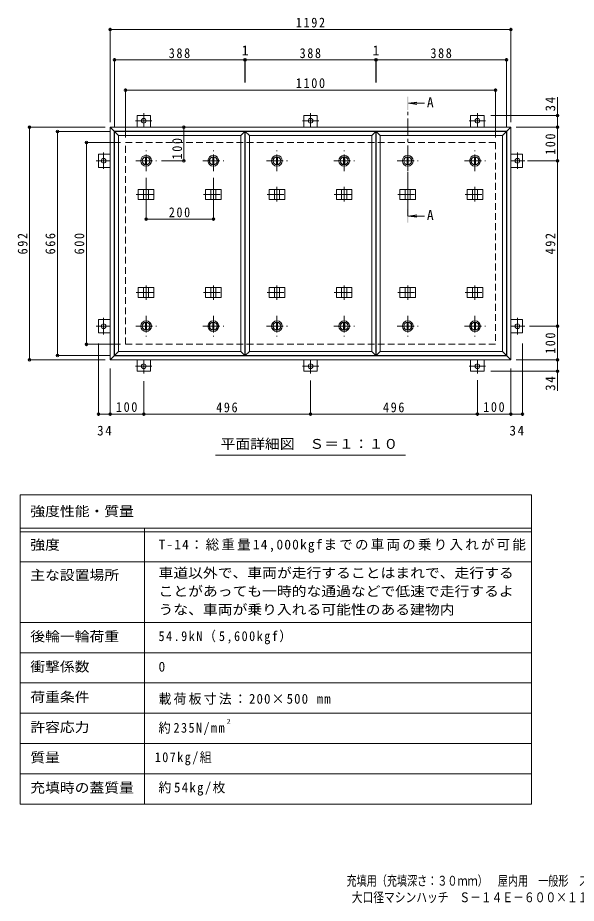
# Model space of a CAD drawing. Units: millimetres at full size, sheet at 1:10. Extents: x -1770 to 1949, y -1353 to 1281.
# Drawn here: x -1770 to -109, y -1353 to 1281 of the extents above; entities that cross this region are included whole.
import ezdxf
from ezdxf.enums import TextEntityAlignment as Align

# ---------------------------------------------------------------- set-up
doc = ezdxf.new("R2010")
doc.units = ezdxf.units.MM
doc.header["$LTSCALE"] = 10
doc.header["$PDMODE"] = 32
doc.header["$PDSIZE"] = 8
doc.linetypes.add('CHAIN1', pattern=[8, 5, -1, 1, -1])
doc.linetypes.add('DASHED2', pattern=[3, 2, -1])
for name, color, linetype, lineweight in [('0-1_躯体', 2, 'DASHED2', 9), ('0-2_仕上', 4, 'Continuous', 9), ('0-3_建具', 4, 'Continuous', 9), ('0-5_寸法', 4, 'Continuous', 9), ('0-C', 2, 'Continuous', 9), ('0-E', 3, 'Continuous', 9), ('0-F', 7, 'Continuous', 9), ('F-5_F-5ﾚｲﾔ', 7, 'Continuous', 9), ('F-F_F-Fﾚｲﾔ', 2, 'Continuous', 9)]:
    doc.layers.add(name, color=color, linetype=linetype, lineweight=lineweight)
doc.styles.add('ＭＳ ゴシック', font='')
doc.styles.get('ＭＳ ゴシック').set_extended_font_data('MS Gothic')

msp = doc.modelspace()

# ---------------------------------------------------------------- linework, layer by layer
at = {"layer": '0-1_躯体'}
for p, q in [((-1449.65, 309.27), (-1449.65, 909.27)), ((-1449.65, 909.27), (-349.65, 909.27)), ((-349.65, 909.27), (-349.65, 309.27)), ((-349.65, 309.27), (-1449.65, 309.27))]:
    msp.add_line(p, q, dxfattribs=at)
at = {"layer": '0-2_仕上'}
for p, q in [((-1482.65, 276.27), (-1482.65, 942.27)), ((-1482.65, 942.27), (-1094.65, 942.27)), ((-1106.65, 288.27), (-1106.65, 930.27)), ((-1094.65, 276.27), (-1094.65, 942.27)), ((-1093.65, 276.27), (-1093.65, 942.27)), ((-1093.65, 942.27), (-705.65, 942.27)), ((-717.65, 288.27), (-717.65, 930.27)), ((-705.65, 276.27), (-705.65, 942.27)), ((-704.65, 276.27), (-704.65, 942.27)), ((-704.65, 942.27), (-316.65, 942.27)), ((-328.65, 288.27), (-328.65, 930.27)), ((-316.65, 276.27), (-316.65, 942.27))]:
    msp.add_line(p, q, dxfattribs=at)
for points in [[(-1470.65, 288.27), (-1470.65, 930.27), (-1482.65, 942.27)], [(-1470.65, 930.27), (-1106.65, 930.27), (-1094.65, 942.27)], [(-1081.65, 288.27), (-1081.65, 930.27), (-1093.65, 942.27)], [(-1081.65, 930.27), (-717.65, 930.27), (-705.65, 942.27)], [(-692.65, 288.27), (-692.65, 930.27), (-704.65, 942.27)], [(-692.65, 930.27), (-328.65, 930.27), (-316.65, 942.27)], [(-1470.65, 288.27), (-1482.65, 276.27), (-1094.65, 276.27)], [(-1470.65, 288.27), (-1106.65, 288.27), (-1094.65, 276.27)], [(-1081.65, 288.27), (-1093.65, 276.27), (-705.65, 276.27)], [(-1081.65, 288.27), (-717.65, 288.27), (-705.65, 276.27)], [(-692.65, 288.27), (-704.65, 276.27), (-316.65, 276.27)], [(-692.65, 288.27), (-328.65, 288.27), (-316.65, 276.27)]]:
    msp.add_lwpolyline(points, dxfattribs=at)
at = {"layer": '0-3_建具', "color": 2}
for p, q in [((-1495.65, 955.27), (-1483.65, 943.27)), ((-1495.65, 263.27), (-1495.65, 955.27)), ((-1495.65, 955.27), (-303.65, 955.27)), ((-315.65, 943.27), (-303.65, 955.27)), ((-303.65, 955.27), (-303.65, 263.27)), ((-1483.65, 275.27), (-1483.65, 943.27)), ((-1483.65, 943.27), (-315.65, 943.27)), ((-315.65, 275.27), (-315.65, 943.27)), ((-1483.65, 275.27), (-1495.65, 263.27)), ((-315.65, 275.27), (-1483.65, 275.27)), ((-315.65, 275.27), (-303.65, 263.27)), ((-303.65, 263.27), (-1495.65, 263.27))]:
    msp.add_line(p, q, dxfattribs=at)
at = {"layer": '0-3_建具'}
for p, q in [((-1411.74, 770.27), (-1411.74, 740.27)), ((-1411.74, 770.27), (-1365.56, 770.27)), ((-1396.15, 770.27), (-1396.15, 740.27)), ((-1381.15, 770.27), (-1381.15, 740.27)), ((-1365.56, 770.27), (-1365.56, 740.27)), ((-1211.74, 770.27), (-1211.74, 740.27)), ((-1211.74, 770.27), (-1165.56, 770.27)), ((-1196.15, 770.27), (-1196.15, 740.27)), ((-1181.15, 770.27), (-1181.15, 740.27)), ((-1165.56, 770.27), (-1165.56, 740.27)), ((-1022.74, 770.27), (-1022.74, 740.27)), ((-1022.74, 770.27), (-976.56, 770.27)), ((-1007.15, 770.27), (-1007.15, 740.27)), ((-992.15, 770.27), (-992.15, 740.27)), ((-976.56, 770.27), (-976.56, 740.27)), ((-822.74, 770.27), (-822.74, 740.27)), ((-822.74, 770.27), (-776.56, 770.27)), ((-807.15, 770.27), (-807.15, 740.27)), ((-792.15, 770.27), (-792.15, 740.27)), ((-776.56, 770.27), (-776.56, 740.27)), ((-633.74, 770.27), (-633.74, 740.27)), ((-633.74, 770.27), (-587.56, 770.27)), ((-618.15, 770.27), (-618.15, 740.27)), ((-603.15, 770.27), (-603.15, 740.27)), ((-587.56, 770.27), (-587.56, 740.27)), ((-433.74, 770.27), (-433.74, 740.27)), ((-433.74, 770.27), (-387.56, 770.27)), ((-418.15, 770.27), (-418.15, 740.27)), ((-403.15, 770.27), (-403.15, 740.27)), ((-387.56, 770.27), (-387.56, 740.27)), ((-1411.74, 740.27), (-1365.56, 740.27)), ((-1211.74, 740.27), (-1165.56, 740.27)), ((-1022.74, 740.27), (-976.56, 740.27)), ((-822.74, 740.27), (-776.56, 740.27)), ((-633.74, 740.27), (-587.56, 740.27)), ((-433.74, 740.27), (-387.56, 740.27)), ((-1411.74, 448.27), (-1411.74, 478.27)), ((-1411.74, 478.27), (-1365.56, 478.27)), ((-1396.15, 448.27), (-1396.15, 478.27)), ((-1381.15, 448.27), (-1381.15, 478.27)), ((-1365.56, 448.27), (-1365.56, 478.27)), ((-1211.74, 448.27), (-1211.74, 478.27)), ((-1211.74, 478.27), (-1165.56, 478.27)), ((-1196.15, 448.27), (-1196.15, 478.27)), ((-1181.15, 448.27), (-1181.15, 478.27)), ((-1165.56, 448.27), (-1165.56, 478.27)), ((-1022.74, 448.27), (-1022.74, 478.27)), ((-1022.74, 478.27), (-976.56, 478.27)), ((-1007.15, 448.27), (-1007.15, 478.27)), ((-992.15, 448.27), (-992.15, 478.27)), ((-976.56, 448.27), (-976.56, 478.27)), ((-822.74, 448.27), (-822.74, 478.27)), ((-822.74, 478.27), (-776.56, 478.27)), ((-807.15, 448.27), (-807.15, 478.27)), ((-792.15, 448.27), (-792.15, 478.27)), ((-776.56, 448.27), (-776.56, 478.27)), ((-633.74, 448.27), (-633.74, 478.27)), ((-633.74, 478.27), (-587.56, 478.27)), ((-618.15, 448.27), (-618.15, 478.27)), ((-603.15, 448.27), (-603.15, 478.27)), ((-587.56, 448.27), (-587.56, 478.27)), ((-433.74, 448.27), (-433.74, 478.27)), ((-433.74, 478.27), (-387.56, 478.27)), ((-418.15, 448.27), (-418.15, 478.27)), ((-403.15, 448.27), (-403.15, 478.27)), ((-387.56, 448.27), (-387.56, 478.27)), ((-1411.74, 448.27), (-1365.56, 448.27)), ((-1211.74, 448.27), (-1165.56, 448.27)), ((-1022.74, 448.27), (-976.56, 448.27)), ((-822.74, 448.27), (-776.56, 448.27)), ((-633.74, 448.27), (-587.56, 448.27)), ((-433.74, 448.27), (-387.56, 448.27))]:
    msp.add_line(p, q, dxfattribs=at)
at = {"layer": '0-3_建具', "linetype": 'CHAIN1'}
for p, q in [((-1388.65, 777.39), (-1388.65, 734.15)), ((-1188.65, 777.39), (-1188.65, 734.15)), ((-999.65, 777.39), (-999.65, 734.15)), ((-799.65, 777.39), (-799.65, 734.15)), ((-610.65, 777.39), (-610.65, 734.15)), ((-410.65, 777.39), (-410.65, 734.15)), ((-1418.06, 755.27), (-1359.24, 755.27)), ((-1218.06, 755.27), (-1159.24, 755.27)), ((-1029.06, 755.27), (-970.24, 755.27)), ((-829.06, 755.27), (-770.24, 755.27)), ((-640.06, 755.27), (-581.24, 755.27)), ((-440.06, 755.27), (-381.24, 755.27)), ((-1388.65, 441.15), (-1388.65, 484.39)), ((-1188.65, 441.15), (-1188.65, 484.39)), ((-999.65, 441.15), (-999.65, 484.39)), ((-799.65, 441.15), (-799.65, 484.39)), ((-610.65, 441.15), (-610.65, 484.39)), ((-410.65, 441.15), (-410.65, 484.39)), ((-1418.06, 463.27), (-1359.24, 463.27)), ((-1218.06, 463.27), (-1159.24, 463.27)), ((-1029.06, 463.27), (-970.24, 463.27)), ((-829.06, 463.27), (-770.24, 463.27)), ((-640.06, 463.27), (-581.24, 463.27)), ((-440.06, 463.27), (-381.24, 463.27))]:
    msp.add_line(p, q, dxfattribs=at)
at = {"layer": '0-5_寸法'}
for p, q in [((-608.65, 1026.09), (-583.86, 1029.35)), ((-608.65, 1026.09), (-583.86, 1022.82)), ((-608.65, 1026.09), (-561.18, 1026.09)), ((-608.65, 690.96), (-583.86, 694.23)), ((-608.65, 690.96), (-583.86, 687.7)), ((-608.65, 690.96), (-561.18, 690.96))]:
    msp.add_line(p, q, dxfattribs=at)
at = {"layer": '0-5_寸法', "linetype": 'CHAIN1'}
msp.add_line((-610.65, 690.96), (-610.65, 1006.09), dxfattribs=at)
at = {"layer": '0-5_寸法', "color": 7}
msp.add_line((-1182.18, -20.14), (-617.12, -20.14), dxfattribs=at)
at = {"layer": '0-5_寸法'}
for points in [[(-608.65, 1046.09), (-612.65, 1046.09), (-608.65, 1006.09), (-612.65, 1006.09)], [(-608.65, 670.96), (-612.65, 670.96), (-608.65, 710.96), (-612.65, 710.96)]]:
    msp.add_solid(points, dxfattribs=at)
at = {"layer": '0-C', "linetype": 'CHAIN1'}
for p, q in [((-1388.65, 824.27), (-1388.65, 886.27)), ((-1188.65, 824.27), (-1188.65, 886.27)), ((-999.65, 824.27), (-999.65, 886.27)), ((-799.65, 824.27), (-799.65, 886.27)), ((-610.65, 824.27), (-610.65, 886.27)), ((-410.65, 824.27), (-410.65, 886.27)), ((-1419.65, 855.27), (-1357.65, 855.27)), ((-1219.65, 855.27), (-1157.65, 855.27)), ((-1030.65, 855.27), (-968.65, 855.27)), ((-830.65, 855.27), (-768.65, 855.27)), ((-641.65, 855.27), (-579.65, 855.27)), ((-441.65, 855.27), (-379.65, 855.27)), ((-1388.65, 394.27), (-1388.65, 332.27)), ((-1188.65, 394.27), (-1188.65, 332.27)), ((-999.65, 394.27), (-999.65, 332.27)), ((-799.65, 394.27), (-799.65, 332.27)), ((-610.65, 394.27), (-610.65, 332.27)), ((-410.65, 394.27), (-410.65, 332.27)), ((-1419.65, 363.27), (-1357.65, 363.27)), ((-1219.65, 363.27), (-1157.65, 363.27)), ((-1030.65, 363.27), (-968.65, 363.27)), ((-830.65, 363.27), (-768.65, 363.27)), ((-641.65, 363.27), (-579.65, 363.27)), ((-441.65, 363.27), (-379.65, 363.27))]:
    msp.add_line(p, q, dxfattribs=at)
at = {"layer": '0-C'}
for p, q in [((-1390.15, 866.67), (-1390.15, 843.87)), ((-1387.15, 866.67), (-1387.15, 843.87)), ((-1190.15, 866.67), (-1190.15, 843.87)), ((-1187.15, 866.67), (-1187.15, 843.87)), ((-1001.15, 866.67), (-1001.15, 843.87)), ((-998.15, 866.67), (-998.15, 843.87)), ((-801.15, 866.67), (-801.15, 843.87)), ((-798.15, 866.67), (-798.15, 843.87)), ((-612.15, 866.67), (-612.15, 843.87)), ((-609.15, 866.67), (-609.15, 843.87)), ((-412.15, 866.67), (-412.15, 843.87)), ((-409.15, 866.67), (-409.15, 843.87)), ((-1390.15, 351.87), (-1390.15, 374.67)), ((-1387.15, 351.87), (-1387.15, 374.67)), ((-1190.15, 351.87), (-1190.15, 374.67)), ((-1187.15, 351.87), (-1187.15, 374.67)), ((-1001.15, 351.87), (-1001.15, 374.67)), ((-998.15, 351.87), (-998.15, 374.67)), ((-801.15, 351.87), (-801.15, 374.67)), ((-798.15, 351.87), (-798.15, 374.67)), ((-612.15, 351.87), (-612.15, 374.67)), ((-609.15, 351.87), (-609.15, 374.67)), ((-412.15, 351.87), (-412.15, 374.67)), ((-409.15, 351.87), (-409.15, 374.67))]:
    msp.add_line(p, q, dxfattribs=at)
for centre, radius in [((-1388.65, 855.27), 16), ((-1188.65, 855.27), 16), ((-999.65, 855.27), 16), ((-799.65, 855.27), 16), ((-610.65, 855.27), 16), ((-410.65, 855.27), 16), ((-1388.65, 855.27), 12), ((-1388.65, 855.27), 11.5), ((-1188.65, 855.27), 12), ((-1188.65, 855.27), 11.5), ((-999.65, 855.27), 12), ((-999.65, 855.27), 11.5), ((-799.65, 855.27), 12), ((-799.65, 855.27), 11.5), ((-610.65, 855.27), 12), ((-610.65, 855.27), 11.5), ((-410.65, 855.27), 12), ((-410.65, 855.27), 11.5), ((-1388.65, 363.27), 16), ((-1388.65, 363.27), 12), ((-1388.65, 363.27), 11.5), ((-1188.65, 363.27), 16), ((-1188.65, 363.27), 12), ((-1188.65, 363.27), 11.5), ((-999.65, 363.27), 16), ((-999.65, 363.27), 12), ((-999.65, 363.27), 11.5), ((-799.65, 363.27), 16), ((-799.65, 363.27), 12), ((-799.65, 363.27), 11.5), ((-610.65, 363.27), 16), ((-610.65, 363.27), 12), ((-610.65, 363.27), 11.5), ((-410.65, 363.27), 16), ((-410.65, 363.27), 12), ((-410.65, 363.27), 11.5)]:
    msp.add_circle(centre, radius, dxfattribs=at)
at = {"layer": '0-E'}
for p, q in [((-1415.65, 989.47), (-1375.65, 989.47)), ((-1415.65, 989.47), (-1415.65, 955.27)), ((-1375.65, 989.47), (-1375.65, 955.27)), ((-919.65, 989.47), (-879.65, 989.47)), ((-919.65, 989.47), (-919.65, 955.27)), ((-879.65, 989.47), (-879.65, 955.27)), ((-423.65, 989.47), (-383.65, 989.47)), ((-423.65, 989.47), (-423.65, 955.27)), ((-383.65, 989.47), (-383.65, 955.27)), ((-1529.85, 835.27), (-1529.85, 875.27)), ((-1529.85, 875.27), (-1495.65, 875.27)), ((-269.45, 875.27), (-303.65, 875.27)), ((-269.45, 875.27), (-269.45, 835.27)), ((-1529.85, 835.27), (-1495.65, 835.27)), ((-269.45, 835.27), (-303.65, 835.27)), ((-1529.85, 343.27), (-1529.85, 383.27)), ((-1529.85, 383.27), (-1495.65, 383.27)), ((-269.45, 383.27), (-303.65, 383.27)), ((-269.45, 383.27), (-269.45, 343.27)), ((-1529.85, 343.27), (-1495.65, 343.27)), ((-269.45, 343.27), (-303.65, 343.27)), ((-1415.65, 229.07), (-1415.65, 263.27)), ((-1375.65, 229.07), (-1375.65, 263.27)), ((-919.65, 229.07), (-919.65, 263.27)), ((-879.65, 229.07), (-879.65, 263.27)), ((-423.65, 229.07), (-423.65, 263.27)), ((-383.65, 229.07), (-383.65, 263.27)), ((-1375.65, 229.07), (-1415.65, 229.07)), ((-879.65, 229.07), (-919.65, 229.07)), ((-383.65, 229.07), (-423.65, 229.07))]:
    msp.add_line(p, q, dxfattribs=at)
at = {"layer": '0-E', "linetype": 'CHAIN1'}
for p, q in [((-1395.65, 996.44), (-1395.65, 955.27)), ((-899.65, 996.44), (-899.65, 955.27)), ((-403.65, 996.44), (-403.65, 955.27)), ((-1371.27, 974.47), (-1420.03, 974.47)), ((-875.27, 974.47), (-924.03, 974.47)), ((-379.27, 974.47), (-428.03, 974.47)), ((-1514.85, 879.65), (-1514.85, 830.89)), ((-284.45, 830.89), (-284.45, 879.65)), ((-1536.82, 855.27), (-1495.65, 855.27)), ((-262.48, 855.27), (-303.65, 855.27)), ((-1514.85, 387.65), (-1514.85, 338.89)), ((-284.45, 338.89), (-284.45, 387.65)), ((-1536.82, 363.27), (-1495.65, 363.27)), ((-262.48, 363.27), (-303.65, 363.27)), ((-1420.03, 244.07), (-1371.27, 244.07)), ((-1395.65, 222.1), (-1395.65, 263.27)), ((-924.03, 244.07), (-875.27, 244.07)), ((-899.65, 222.1), (-899.65, 263.27)), ((-428.03, 244.07), (-379.27, 244.07)), ((-403.65, 222.1), (-403.65, 263.27))]:
    msp.add_line(p, q, dxfattribs=at)
at = {"layer": '0-E'}
for centre in [(-1395.65, 974.47), (-899.65, 974.47), (-403.65, 974.47), (-1514.85, 855.27), (-284.45, 855.27), (-1514.85, 363.27), (-284.45, 363.27), (-1395.65, 244.07), (-899.65, 244.07), (-403.65, 244.07)]:
    msp.add_circle(centre, 7, dxfattribs=at)
at = {"layer": '0-F'}
for p, q in [((-1495.65, 970.27), (-1495.65, 1250.27)), ((-1495.65, 1245.27), (-303.65, 1245.27)), ((-303.65, 970.27), (-303.65, 1250.27)), ((-1482.65, 957.27), (-1482.65, 1160.27)), ((-316.65, 957.27), (-316.65, 1160.27)), ((-1482.65, 1155.27), (-1094.65, 1155.27)), ((-1094.65, 1158.27), (-1094.65, 1088.15)), ((-1094.65, 1155.27), (-1093.65, 1155.27)), ((-1093.65, 1158.27), (-1093.65, 1088.15)), ((-1093.65, 1155.27), (-705.65, 1155.27)), ((-705.65, 1158.27), (-705.65, 1088.15)), ((-705.65, 1155.27), (-704.65, 1155.27)), ((-704.65, 1158.27), (-704.65, 1088.15)), ((-704.65, 1155.27), (-316.65, 1155.27)), ((-1449.65, 924.27), (-1449.65, 1070.27)), ((-1449.65, 1065.27), (-349.65, 1065.27)), ((-349.65, 924.27), (-349.65, 1070.27)), ((-165.56, 989.47), (-165.56, 1044.65)), ((-160.56, 989.47), (-363.65, 989.47)), ((-165.56, 955.27), (-165.56, 989.47)), ((-1510.65, 955.27), (-1739.91, 955.27)), ((-1734.91, 263.27), (-1734.91, 955.27)), ((-1276.35, 955.27), (-1276.35, 855.27)), ((-288.65, 955.27), (-160.56, 955.27)), ((-165.56, 855.27), (-165.56, 955.27)), ((-1497.65, 942.27), (-1657.44, 942.27)), ((-1652.44, 276.27), (-1652.44, 942.27)), ((-1464.65, 909.27), (-1571.27, 909.27)), ((-1566.27, 309.27), (-1566.27, 909.27)), ((-1273.35, 855.27), (-1342.47, 855.27)), ((-254.72, 855.27), (-160.56, 855.27)), ((-165.56, 363.27), (-165.56, 855.27)), ((-1388.65, 678.97), (-1388.65, 804.27)), ((-1188.65, 678.97), (-1188.65, 804.27)), ((-1388.65, 681.97), (-1188.65, 681.97)), ((-248.13, 363.27), (-160.56, 363.27)), ((-165.56, 263.27), (-165.56, 363.27)), ((-1464.65, 309.27), (-1571.27, 309.27)), ((-1529.85, 96.9), (-1529.85, 312.06)), ((-269.45, 96.91), (-269.45, 312.06)), ((-1497.65, 276.27), (-1657.44, 276.27)), ((-1510.65, 263.27), (-1739.91, 263.27)), ((-288.65, 263.27), (-160.56, 263.27)), ((-165.56, 263.27), (-165.56, 229.07)), ((-1495.65, 237.06), (-1495.65, 96.9)), ((-160.56, 229.07), (-363.65, 229.07)), ((-303.65, 237.06), (-303.65, 96.91)), ((-165.56, 229.07), (-165.56, 171.12)), ((-1395.65, 199.76), (-1395.65, 96.9)), ((-899.65, 98.9), (-899.65, 202.1)), ((-403.65, 203.13), (-403.65, 96.9)), ((-1529.85, 101.9), (-1495.65, 101.9)), ((-1495.65, 101.9), (-1395.65, 101.9)), ((-1395.65, 101.9), (-899.65, 101.9)), ((-899.65, 101.9), (-403.65, 101.9)), ((-403.65, 101.9), (-303.65, 101.9)), ((-303.65, 101.9), (-269.45, 101.9))]:
    msp.add_line(p, q, dxfattribs=at)
for p in [(-1495.65, 1245.27), (-303.65, 1245.27), (-1482.65, 1155.27), (-1094.65, 1155.27), (-1093.65, 1155.27), (-705.65, 1155.27), (-704.65, 1155.27), (-316.65, 1155.27), (-1449.65, 1065.27), (-349.65, 1065.27), (-165.56, 989.47), (-1734.91, 955.27), (-1276.35, 955.27), (-165.56, 955.27), (-1652.44, 942.27), (-1566.27, 909.27), (-1276.35, 855.27), (-165.56, 855.27), (-1388.65, 681.97), (-1188.65, 681.97), (-165.56, 363.27), (-1566.27, 309.27), (-1734.91, 263.27), (-1652.44, 276.27), (-165.56, 263.27), (-165.56, 229.07), (-1529.85, 101.9), (-1495.65, 101.9), (-1395.65, 101.9), (-899.65, 101.9), (-403.65, 101.9), (-303.65, 101.91), (-269.45, 101.9)]:
    msp.add_point(p, dxfattribs=at)
at = {"layer": 'F-5_F-5ﾚｲﾔ'}
for p, q in [((-243, -138), (-243, -1058)), ((-1763, -338), (-243, -338)), ((-1763, -518), (-243, -518))]:
    msp.add_line(p, q, dxfattribs=at)
at = {"layer": 'F-F_F-Fﾚｲﾔ', "color": 7}
for p, q in [((-1763, -138), (-243, -138)), ((-1763, -138), (-1763, -1058)), ((-1763, -238), (-243, -238)), ((-1763, -248), (-243, -248)), ((-1393, -238), (-1393, -1058)), ((-1763, -338), (-243, -338)), ((-1763, -518), (-243, -518)), ((-1763, -608), (-243, -608)), ((-1763, -698), (-243, -698)), ((-243, -788), (-1763, -788)), ((-243, -878), (-1763, -878)), ((-243, -968), (-1763, -968)), ((-243, -1058), (-1763, -1058))]:
    msp.add_line(p, q, dxfattribs=at)

# ---------------------------------------------------------------- texts
at = {"layer": '0-5_寸法', "color": 2, "style": 'ＭＳ ゴシック'}
for p in [(-553.62, 1005.69), (-553.62, 670.57)]:
    msp.add_text('A', height=29.33, dxfattribs=at).set_placement(p, align=Align.BOTTOM_LEFT)
at = {"layer": '0-5_寸法', "color": 2, "style": 'ＭＳ ゴシック', "width": 1.1}
msp.add_text('平面詳細図\u3000Ｓ＝１：１０', height=29.33, dxfattribs=at).set_placement((-1167.15, -10.34), align=Align.BOTTOM_LEFT)
at = {"layer": '0-F', "color": 2, "style": 'ＭＳ ゴシック'}
for p in [(-1104.15, 1160.27), (-715.15, 1160.27)]:
    msp.add_text('1', height=29.33, dxfattribs=at).set_placement(p, align=Align.BOTTOM_LEFT)
at = {"layer": '0-F', "color": 2, "char_height": 29.33, "attachment_point": 7, "style": 'ＭＳ ゴシック'}
for s, insert in [('\\T1.28;\\W0.9;1192', (-943.4, 1251.27)), ('\\T1.27;\\W0.9;388', (-1321.15, 1160.27)), ('\\T1.27;\\W0.9;388', (-932.15, 1160.27)), ('\\T1.27;\\W0.9;388', (-543.15, 1160.27)), ('\\T1.28;\\W0.9;1100', (-943.4, 1071.27)), ('\\T1.27;\\W0.9;200', (-1321.15, 686.97)), ('\\T1.27;\\W0.9;100', (-1478.15, 107.9)), ('\\T1.27;\\W0.9;496', (-1180.15, 106.9)), ('\\T1.27;\\W0.9;496', (-684.15, 106.9)), ('\\T1.27;\\W0.9;100', (-386.15, 107.9)), ('\\T1.27;\\W0.95;34', (-1534, 37.68)), ('\\T1.27;\\W0.95;34', (-307.8, 37.68))]:
    msp.add_mtext(s, dxfattribs=dict(at, insert=insert))
at = {"layer": '0-F', "color": 2, "char_height": 29.33, "attachment_point": 7, "rotation": 90, "style": 'ＭＳ ゴシック'}
for s, insert in [('\\T1.27;\\W0.95;34', (-171.56, 1002.15)), ('\\T1.27;\\W0.9;100', (-171.56, 872.77)), ('\\T1.27;\\W0.9;100', (-1281.35, 859.28)), ('\\T1.27;\\W0.9;692', (-1740.91, 576.77)), ('\\T1.27;\\W0.9;666', (-1658.44, 576.77)), ('\\T1.27;\\W0.9;600', (-1572.27, 576.77)), ('\\T1.27;\\W0.9;492', (-171.56, 576.77)), ('\\T1.27;\\W0.9;100', (-171.56, 280.77)), ('\\T1.27;\\W0.95;34', (-171.56, 171.12))]:
    msp.add_mtext(s, dxfattribs=dict(at, insert=insert))
at = {"layer": 'F-5_F-5ﾚｲﾔ', "color": 6, "style": 'ＭＳ ゴシック'}
msp.add_text('2', height=14.66, dxfattribs=at).set_placement((-1148.94, -823.78), align=Align.BOTTOM_LEFT)
at = {"layer": 'F-5_F-5ﾚｲﾔ', "color": 2, "style": 'ＭＳ ゴシック'}
for s, width, p in [('充填用（充填深さ：３０ｍｍ）\u3000屋内用\u3000一般形\u3000スチール製\u3000ステンレス目地', 0.75, (-792.72, -1309.74)), ('大口径マシンハッチ\u3000Ｓ－１４Ｅ－６００×１１００', 0.8, (-777.22, -1358.94))]:
    msp.add_text(s, height=29.33, dxfattribs=dict(at, width=width)).set_placement(p, align=Align.BOTTOM_LEFT)
at = {"layer": 'F-F_F-Fﾚｲﾔ', "style": 'ＭＳ ゴシック', "width": 1.1}
for s, p in [('強度性能・質量', (-1733, -210.57)), ('強度', (-1733, -310.5)), ('主な設置場所', (-1733, -400.5)), ('車道以外で、車両が走行することはまれで、走行する', (-1351.67, -394.07)), ('ことがあっても一時的な通過などで低速で走行するよ', (-1351.67, -448.55)), ('うな、車両が乗り入れる可能性のある建物内', (-1351.67, -503.04)), ('後輪一輪荷重', (-1733, -583)), ('衝撃係数', (-1733, -673)), ('荷重条件', (-1733, -763)), ('許容応力', (-1733, -853)), ('質量', (-1733, -943)), ('充填時の蓋質量', (-1733, -1033))]:
    msp.add_text(s, height=29.33, dxfattribs=at).set_placement(p, align=Align.BOTTOM_LEFT)
at = {"layer": 'F-F_F-Fﾚｲﾔ', "style": 'ＭＳ ゴシック'}
msp.add_text('0', height=29.33, dxfattribs=at).set_placement((-1351.67, -673), align=Align.BOTTOM_LEFT)
at = {"layer": 'F-F_F-Fﾚｲﾔ', "char_height": 29.33, "attachment_point": 7, "style": 'ＭＳ ゴシック'}
for s, insert in [('\\T1.17;T-14：総重量14,000kgfまでの車両の乗り入れが可能', (-1351.67, -310.5)), ('\\T1.25;\\W0.9;54.9kN（5,600kgf）', (-1351.67, -583)), ('\\T1.18;\\W0.95;載荷板寸法：200×500\\~mm', (-1351.67, -763)), ('\\T1.24;\\W0.9;約235N/mm', (-1351.67, -853)), ('\\T1.24;\\W0.9;107kg/組', (-1362.92, -943)), ('\\T1.21;\\W0.95;約54kg/枚', (-1351.67, -1033))]:
    msp.add_mtext(s, dxfattribs=dict(at, insert=insert))

doc.saveas('drawing.dxf')
